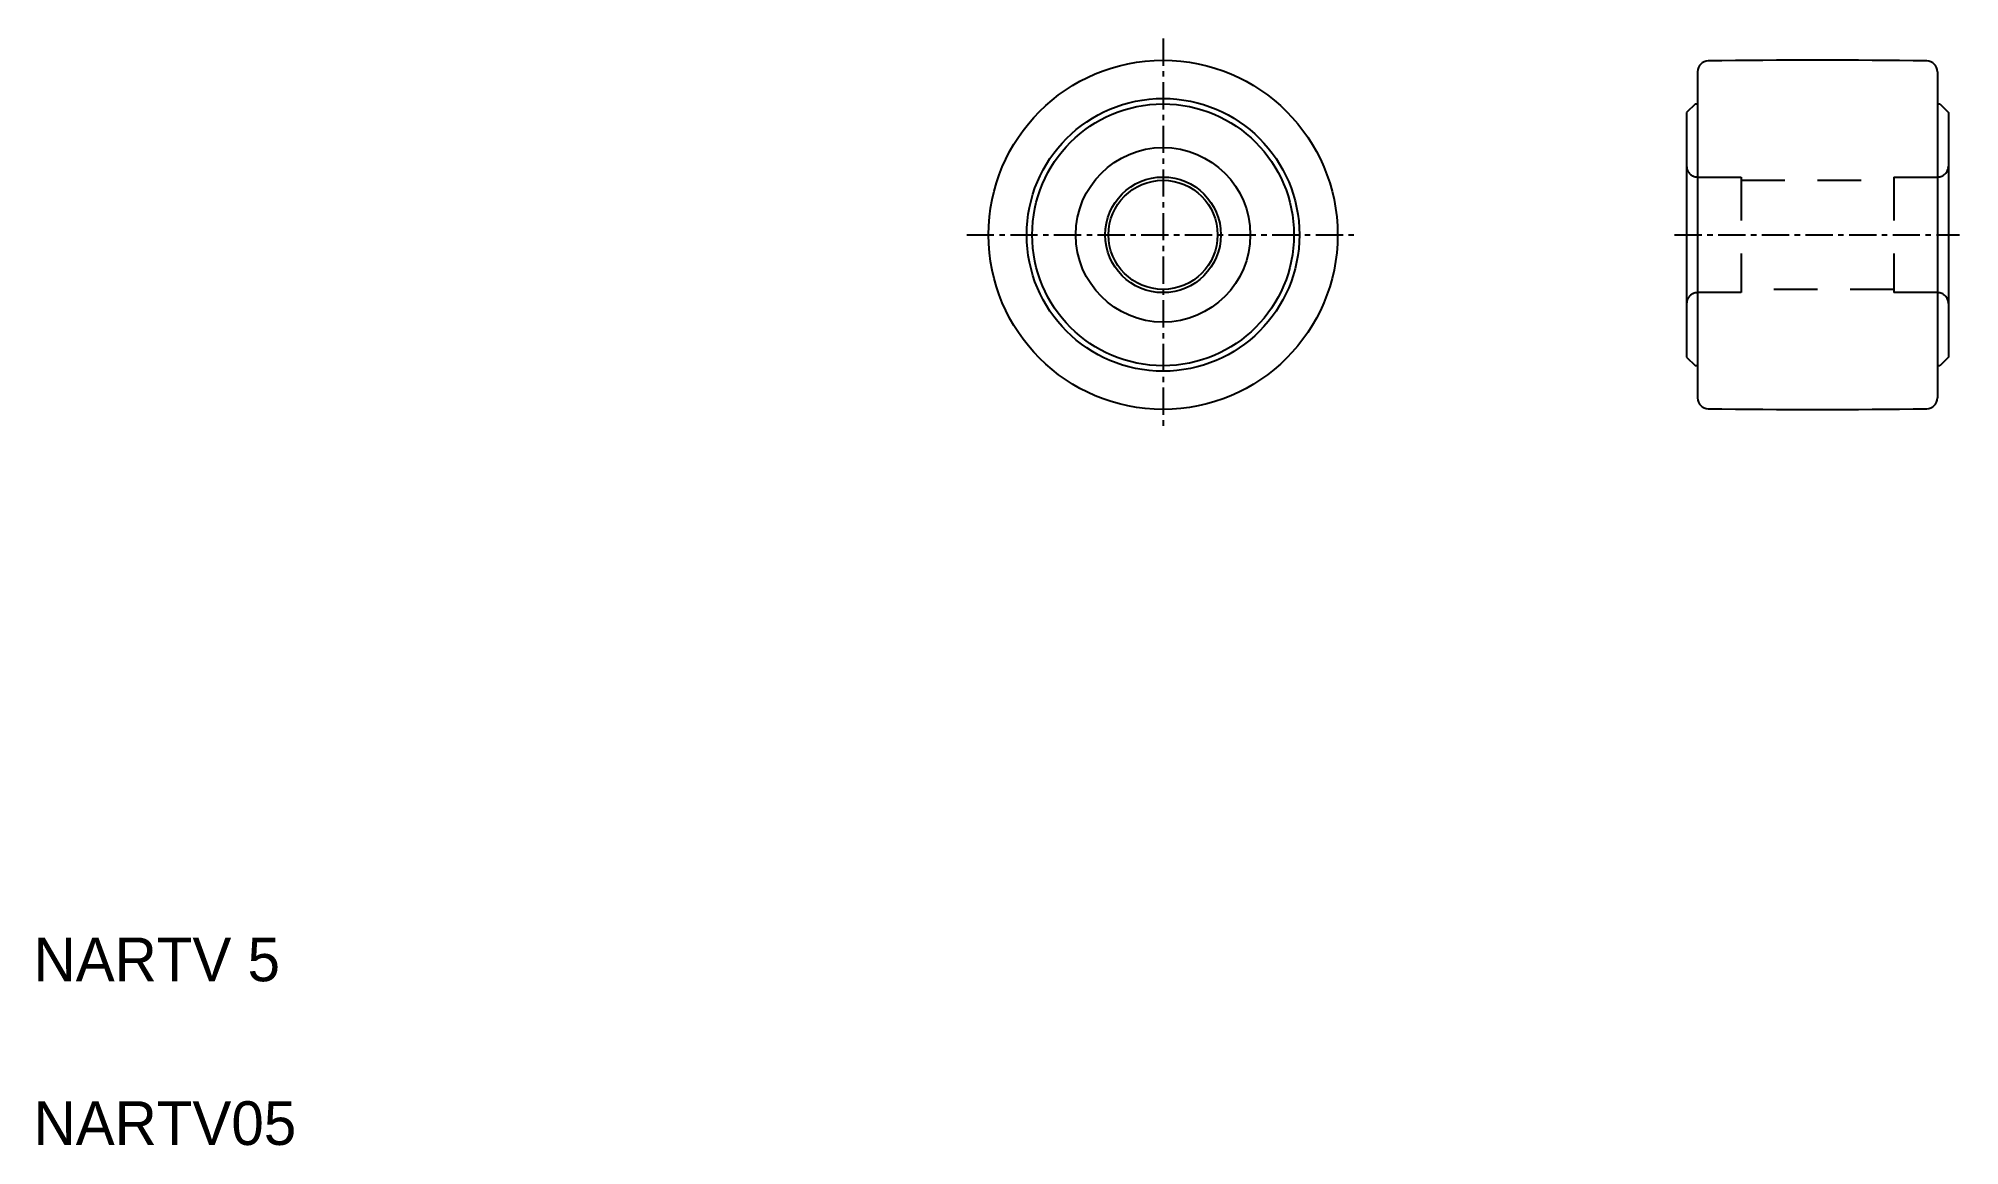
# Model space of a CAD drawing. Extents: x 102.3 to 190.4, y 70.5 to 121.2.
import ezdxf

# ---------------------------------------------------------------- set-up
doc = ezdxf.new("R2010")
doc.units = 0
doc.linetypes.add('CENTER', pattern=[2, 1.25, -0.25, 0.25, -0.25])
doc.linetypes.add('DASHED', pattern=[3.5, 2, -1.5])
doc.layers.get('0').update_dxf_attribs({"linetype": 'CONTINUOUS'})
doc.layers.add('CENTER', color=1, linetype='CENTER')

msp = doc.modelspace()

# ---------------------------------------------------------------- linework, layer by layer
for p, q in [((178.372, 119.687), (178.372, 104.737)), ((189.372, 119.687), (189.372, 104.737)), ((178.272, 118.212), (177.872, 117.812)), ((178.272, 118.212), (178.372, 118.212)), ((189.372, 118.212), (189.472, 118.212)), ((189.472, 118.212), (189.872, 117.812)), ((177.872, 117.812), (177.872, 106.612)), ((189.872, 117.812), (189.872, 106.612)), ((189.872, 115.012), (189.872, 115.012)), ((189.872, 112.212), (189.872, 112.212)), ((177.872, 106.612), (178.272, 106.212)), ((189.872, 106.612), (189.472, 106.212)), ((178.372, 106.212), (178.272, 106.212)), ((189.472, 106.212), (189.372, 106.212))]:
    msp.add_line(p, q)
at = {"color": 3, "linetype": 'DASHED'}
for p, q in [((178.372, 114.862), (180.372, 114.862)), ((180.372, 114.862), (180.372, 109.562)), ((180.372, 114.712), (187.372, 114.712)), ((187.372, 114.862), (187.372, 109.562)), ((187.372, 114.862), (189.372, 114.862)), ((180.372, 109.562), (178.372, 109.562)), ((187.372, 109.712), (180.372, 109.712)), ((189.372, 109.562), (187.372, 109.562))]:
    msp.add_line(p, q, dxfattribs=at)
for radius in [8, 6.25, 6, 4, 2.65, 2.5]:
    msp.add_circle((153.872, 112.212), radius)
for centre, radius, start, end in [((178.872, 119.687), 0.5, 90.57354, 180), ((183.872, -379.788), 500, 89.42646, 90.57354), ((188.872, 119.687), 0.5, 0, 89.42646), ((178.872, 104.737), 0.5, 180, 269.42646), ((183.872, 604.212), 500, 269.42646, 270.57354), ((188.872, 104.737), 0.5, 270.57354, 0)]:
    msp.add_arc(centre, radius, start, end)
for centre, start, end in [((178.372, 115.362), 179.99996, 270), ((189.372, 115.362), 270.00002, 0), ((178.372, 109.062), 89.99998, 180.00002), ((189.372, 109.062), 0, 89.99998)]:
    msp.add_arc(centre, 0.5, start, end, dxfattribs=at)
at = {"layer": 'CENTER', "color": 1, "linetype": 'CENTER'}
for p, q in [((153.872, 121.212), (153.872, 103.212)), ((144.872, 112.212), (162.872, 112.212)), ((177.32, 112.212), (190.385, 112.212))]:
    msp.add_line(p, q, dxfattribs=at)

# ---------------------------------------------------------------- texts
for s, p in [('NARTV 5', (102.099, 78.007)), ('NARTV05', (102.099, 70.507))]:
    msp.add_text(s, height=2).set_placement(p)

doc.saveas('drawing.dxf')
